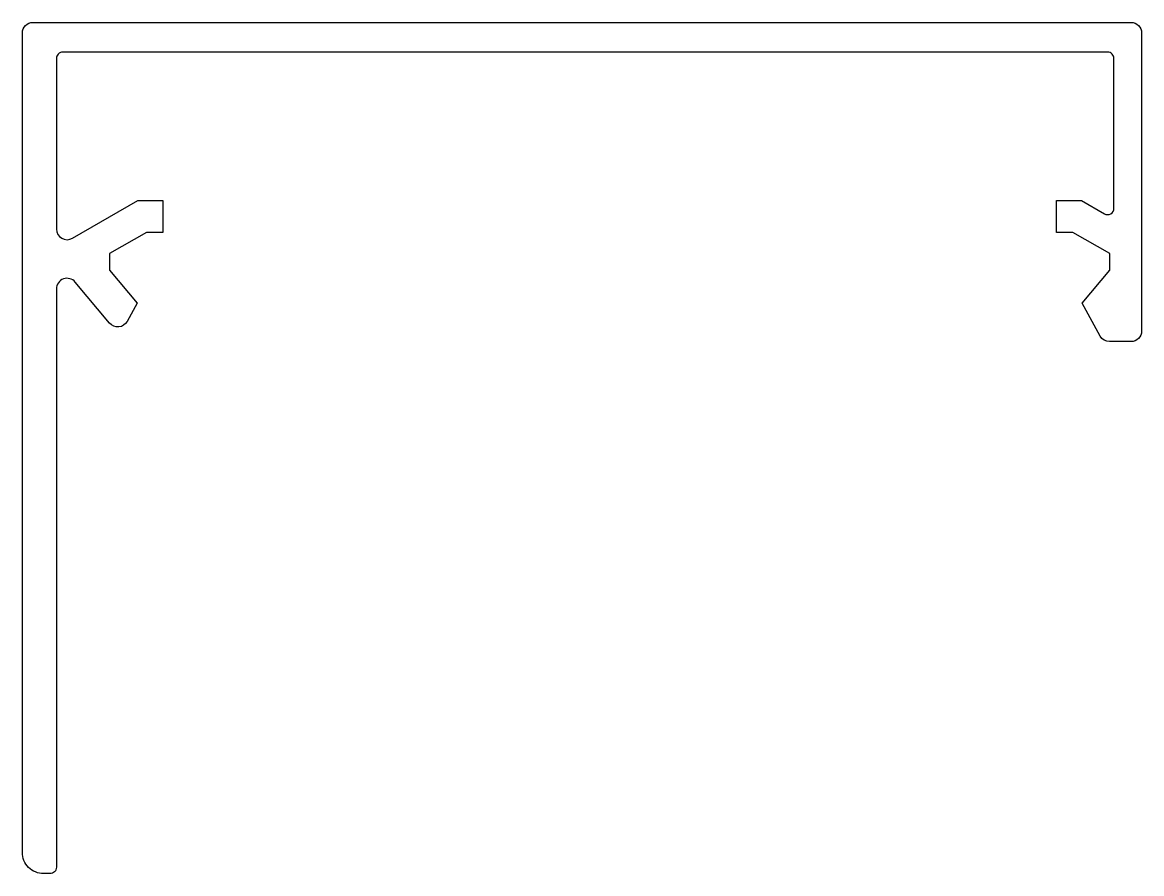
# Model space of a CAD drawing. Extents: x 888.7 to 941.3, y -47.3 to -7.3.
import ezdxf

# ---------------------------------------------------------------- set-up
doc = ezdxf.new("R2010")
doc.units = 0
doc.header["$LTSCALE"] = 15
doc.layers.get('0').update_dxf_attribs({"linetype": 'CONTINUOUS'})

msp = doc.modelspace()

# ---------------------------------------------------------------- linework, layer by layer
msp.add_lwpolyline([(941.316, -21.827, -0.414214), (940.816, -22.327), (939.811, -22.327, -0.272896), (939.374, -22.069), (938.516, -20.519), (939.816, -18.97), (939.816, -18.193), (938.091, -17.197), (937.316, -17.197), (937.316, -15.697), (938.493, -15.697), (939.566, -16.317, 0.57735), (940.016, -16.057), (940.016, -9.027, 0.414214), (939.716, -8.727), (890.616, -8.727, 0.414214), (890.316, -9.027), (890.316, -17.038, 0.57735), (891.066, -17.471), (894.14, -15.697), (895.316, -15.697), (895.316, -17.197), (894.542, -17.197), (892.816, -18.193), (892.816, -18.97), (894.116, -20.519), (893.639, -21.382, -0.52644), (892.818, -21.461), (891.199, -19.532, 0.700208), (890.316, -19.853), (890.316, -47.027, -0.414214), (890.016, -47.327), (889.716, -47.327, -0.414214), (888.716, -46.327), (888.716, -7.827, -0.414214), (889.216, -7.327), (940.816, -7.327, -0.414214), (941.316, -7.827)], format="xyb", close=True)

doc.saveas('drawing.dxf')
